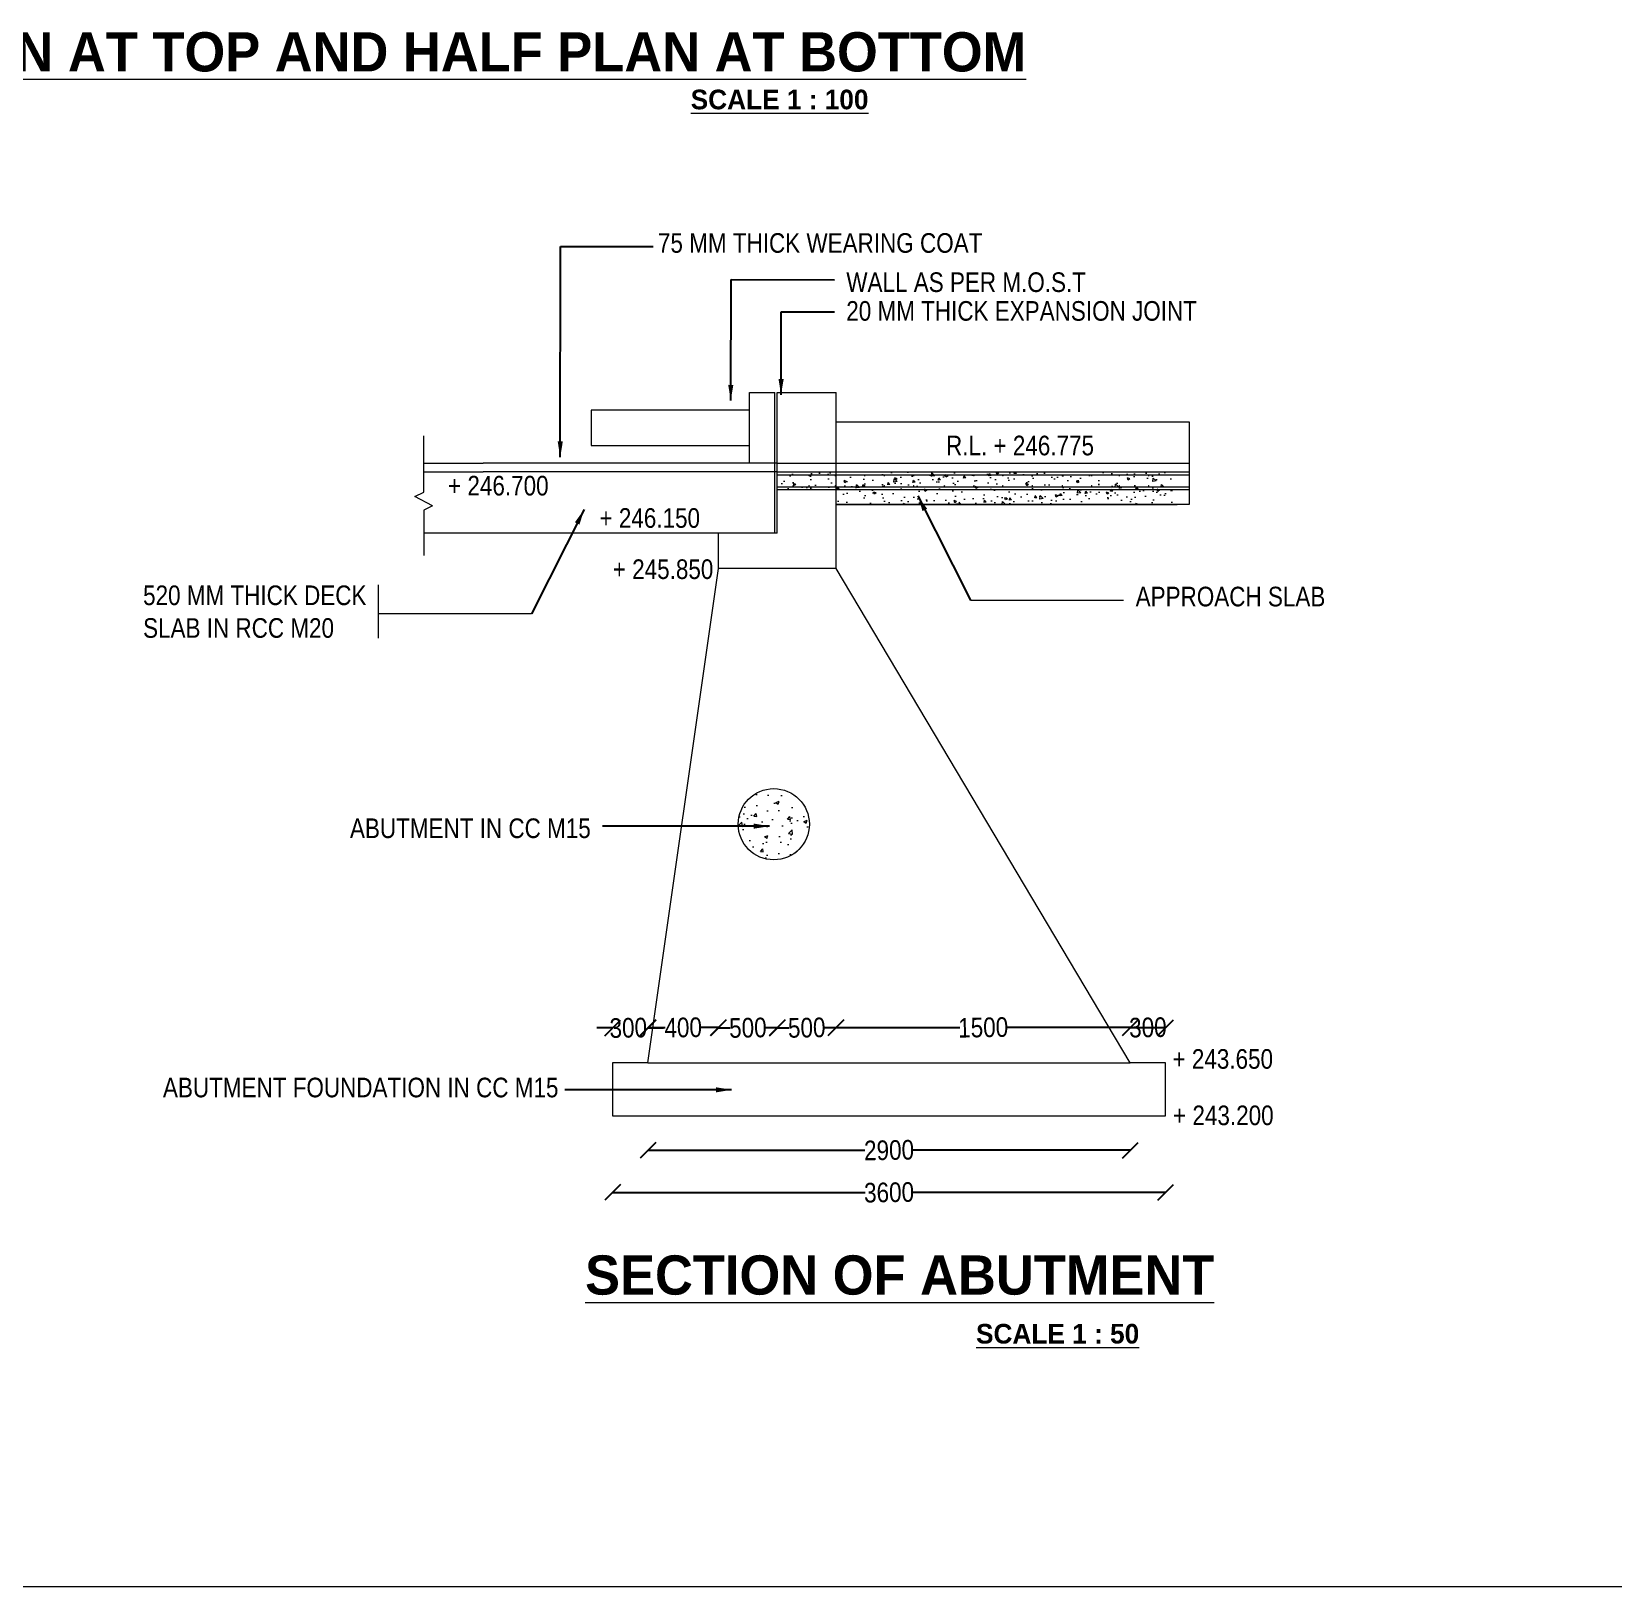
# Model space of a CAD drawing. Header units: millimetres. Extents: x 558951 to 630610, y 36244 to 87601.
# Drawn here: x 579118 to 599285, y 36244 to 56058 of the extents above; entities that cross this region are included whole.
import ezdxf
from ezdxf.enums import TextEntityAlignment as Align

# ---------------------------------------------------------------- set-up
doc = ezdxf.new("R2010")
doc.units = ezdxf.units.MM
doc.header["$LTSCALE"] = 300
doc.header["$MEASUREMENT"] = 0
doc.layers.add('MAIN', color=7, linetype='Continuous')
doc.styles.add('ARIAL NARROW', font='ARIALN.TTF', dxfattribs={"height": 250})
doc.styles.add('CITYBLUEPR', font='cityb___.ttf')
doc.dimstyles.get("Standard").update_dxf_attribs({"dimtxt": 200, "dimasz": 200, "dimexe": 0.18, "dimexo": 0.0625, "dimgap": 0.09, "dimtad": 0, "dimdec": 0, "dimzin": 0, "dimdsep": 46, "dimtxsty": 'ARIAL NARROW', "dimcen": 0.0851, "dimdle": 0.1, "dimse1": 1, "dimse2": 1, "dimadec": 0, "dimazin": 0, "dimtfac": 1, "dimtdec": 0, "dimtofl": 0, "dimtmove": 0, "dimatfit": 3, "dimfxl": 1, "dimtolj": 1, "dimtzin": 0, "dimarcsym": 0})
doc.dimstyles.new('STANDARD$7', dxfattribs={"dimtxt": 2, "dimasz": 2, "dimexe": 1.25, "dimexo": 0.625, "dimtad": 1, "dimdec": 0, "dimlfac": 0.5, "dimdsep": 46, "dimtxsty": 'ARIAL NARROW', "dimcen": 2.5, "dimdle": 0.1, "dimse1": 1, "dimse2": 1, "dimadec": 0, "dimazin": 0, "dimtfac": 1, "dimtdec": 0, "dimtmove": 0, "dimatfit": 3, "dimfxl": 1, "dimtolj": 1, "dimtzin": 0, "dimarcsym": 0})

# ---------------------------------------------------------------- blocks, each defined once
blk = doc.blocks.new('_Oblique')
at = {"color": 0, "linetype": 'ByBlock', "lineweight": -2}
blk.add_line((-0.5, -0.5), (0.5, 0.5), dxfattribs=at)
blk = doc.blocks.new('*D33')
at = {"layer": 'Defpoints', "color": 0, "linetype": 'ByBlock', "lineweight": 9, "transparency": 16777216}
for p in [(586525, 42241), (593575, 42241), (593575, 41264)]:
    blk.add_point(p, dxfattribs=at)
at = {"layer": 'MAIN', "color": 0, "linetype": 'ByBlock', "lineweight": -2, "transparency": 16777216}
for p, q in [((586525, 41264), (589744, 41264)), ((593575, 41264), (590356, 41264))]:
    blk.add_line(p, q, dxfattribs=at)
at = {"layer": 'MAIN', "color": 0, "linetype": 'ByBlock', "lineweight": -2, "transparency": 16777216, "xscale": 200, "yscale": 200, "zscale": 200, "rotation": 180}
blk.add_blockref('_Oblique', (586525, 41264), dxfattribs=at)
at = {"layer": 'MAIN', "color": 0, "linetype": 'ByBlock', "lineweight": -2, "transparency": 16777216, "xscale": 200, "yscale": 200, "zscale": 200}
blk.add_blockref('_Oblique', (593575, 41264), dxfattribs=at)
at = {"layer": 'MAIN', "color": 0, "linetype": 'ByBlock', "lineweight": 13, "transparency": 16777216, "insert": (590050, 41264), "char_height": 250, "attachment_point": 5, "rotation": 1, "style": 'ARIAL NARROW'}
blk.add_mtext('\\A1;3600', dxfattribs=at)
blk = doc.blocks.new('*D34')
at = {"layer": 'Defpoints', "color": 0, "linetype": 'ByBlock', "lineweight": 9, "transparency": 16777216}
for p in [(586975, 42916), (593125, 42916), (593125, 41802)]:
    blk.add_point(p, dxfattribs=at)
at = {"layer": 'MAIN', "color": 0, "linetype": 'ByBlock', "lineweight": -2, "transparency": 16777216}
for p, q in [((586975, 41802), (589742, 41802)), ((593125, 41802), (590358, 41802))]:
    blk.add_line(p, q, dxfattribs=at)
at = {"layer": 'MAIN', "color": 0, "linetype": 'ByBlock', "lineweight": -2, "transparency": 16777216, "xscale": 200, "yscale": 200, "zscale": 200, "rotation": 180}
blk.add_blockref('_Oblique', (586975, 41802), dxfattribs=at)
at = {"layer": 'MAIN', "color": 0, "linetype": 'ByBlock', "lineweight": -2, "transparency": 16777216, "xscale": 200, "yscale": 200, "zscale": 200}
blk.add_blockref('_Oblique', (593125, 41802), dxfattribs=at)
at = {"layer": 'MAIN', "color": 0, "linetype": 'ByBlock', "lineweight": 13, "transparency": 16777216, "insert": (590050, 41802), "char_height": 250, "attachment_point": 5, "rotation": 1, "style": 'ARIAL NARROW'}
blk.add_mtext('\\A1;2900', dxfattribs=at)
blk = doc.blocks.new('*D35')
at = {"layer": 'Defpoints', "color": 0, "linetype": 'ByBlock', "lineweight": 9, "transparency": 16777216}
for p in [(586975, 43361), (586525, 42916), (586975, 42916)]:
    blk.add_point(p, dxfattribs=at)
at = {"layer": 'MAIN', "color": 0, "linetype": 'ByBlock', "lineweight": -2, "transparency": 16777216}
for p, q in [((586525, 43361), (586325, 43361)), ((586975, 43361), (587175, 43361))]:
    blk.add_line(p, q, dxfattribs=at)
at = {"layer": 'MAIN', "color": 0, "linetype": 'ByBlock', "lineweight": -2, "transparency": 16777216, "xscale": 200, "yscale": 200, "zscale": 200}
blk.add_blockref('_Oblique', (586525, 43361), dxfattribs=at)
at = {"layer": 'MAIN', "color": 0, "linetype": 'ByBlock', "lineweight": -2, "transparency": 16777216, "xscale": 200, "yscale": 200, "zscale": 200, "rotation": 180}
blk.add_blockref('_Oblique', (586975, 43361), dxfattribs=at)
at = {"layer": 'MAIN', "color": 0, "linetype": 'ByBlock', "lineweight": 13, "transparency": 16777216, "insert": (586725, 43361), "char_height": 250, "attachment_point": 5, "rotation": 1, "style": 'ARIAL NARROW'}
blk.add_mtext('\\A1;300', dxfattribs=at)
blk = doc.blocks.new('*D36')
at = {"layer": 'Defpoints', "color": 0, "linetype": 'ByBlock', "lineweight": 9, "transparency": 16777216}
for p in [(587875, 49216), (587875, 43365), (586975, 42916)]:
    blk.add_point(p, dxfattribs=at)
at = {"layer": 'MAIN', "color": 0, "linetype": 'ByBlock', "lineweight": -2, "transparency": 16777216}
for p, q in [((586975, 43365), (587195, 43365)), ((587875, 43365), (587655, 43365))]:
    blk.add_line(p, q, dxfattribs=at)
at = {"layer": 'MAIN', "color": 0, "linetype": 'ByBlock', "lineweight": -2, "transparency": 16777216, "xscale": 200, "yscale": 200, "zscale": 200, "rotation": 180}
blk.add_blockref('_Oblique', (586975, 43365), dxfattribs=at)
at = {"layer": 'MAIN', "color": 0, "linetype": 'ByBlock', "lineweight": -2, "transparency": 16777216, "xscale": 200, "yscale": 200, "zscale": 200}
blk.add_blockref('_Oblique', (587875, 43365), dxfattribs=at)
at = {"layer": 'MAIN', "color": 0, "linetype": 'ByBlock', "lineweight": 13, "transparency": 16777216, "insert": (587425, 43365), "char_height": 250, "attachment_point": 5, "rotation": 1, "style": 'ARIAL NARROW'}
blk.add_mtext('\\A1;400', dxfattribs=at)
blk = doc.blocks.new('*D37')
at = {"layer": 'Defpoints', "color": 0, "linetype": 'ByBlock', "lineweight": 9, "transparency": 16777216}
for p in [(588624, 49666), (587875, 49216), (588624, 43362)]:
    blk.add_point(p, dxfattribs=at)
at = {"layer": 'MAIN', "color": 0, "linetype": 'ByBlock', "lineweight": -2, "transparency": 16777216}
for p, q in [((587875, 43362), (588024, 43362)), ((588625, 43362), (588476, 43362))]:
    blk.add_line(p, q, dxfattribs=at)
at = {"layer": 'MAIN', "color": 0, "linetype": 'ByBlock', "lineweight": -2, "transparency": 16777216, "xscale": 200, "yscale": 200, "zscale": 200, "rotation": 180}
blk.add_blockref('_Oblique', (587875, 43362), dxfattribs=at)
at = {"layer": 'MAIN', "color": 0, "linetype": 'ByBlock', "lineweight": -2, "transparency": 16777216, "xscale": 200, "yscale": 200, "zscale": 200}
blk.add_blockref('_Oblique', (588624, 43362), dxfattribs=at)
at = {"layer": 'MAIN', "color": 0, "linetype": 'ByBlock', "lineweight": 13, "transparency": 16777216, "insert": (588250, 43362), "char_height": 250, "attachment_point": 5, "rotation": 1, "style": 'ARIAL NARROW'}
blk.add_mtext('\\A1;500', dxfattribs=at)
blk = doc.blocks.new('*D38')
at = {"layer": 'Defpoints', "color": 0, "linetype": 'ByBlock', "lineweight": 9, "transparency": 16777216}
for p in [(588624, 49666), (589375, 49216), (589375, 43363)]:
    blk.add_point(p, dxfattribs=at)
at = {"layer": 'MAIN', "color": 0, "linetype": 'ByBlock', "lineweight": -2, "transparency": 16777216}
for p, q in [((588624, 43363), (588774, 43363)), ((589375, 43363), (589226, 43363))]:
    blk.add_line(p, q, dxfattribs=at)
at = {"layer": 'MAIN', "color": 0, "linetype": 'ByBlock', "lineweight": -2, "transparency": 16777216, "xscale": 200, "yscale": 200, "zscale": 200, "rotation": 180}
blk.add_blockref('_Oblique', (588624, 43363), dxfattribs=at)
at = {"layer": 'MAIN', "color": 0, "linetype": 'ByBlock', "lineweight": -2, "transparency": 16777216, "xscale": 200, "yscale": 200, "zscale": 200}
blk.add_blockref('_Oblique', (589375, 43363), dxfattribs=at)
at = {"layer": 'MAIN', "color": 0, "linetype": 'ByBlock', "lineweight": 13, "transparency": 16777216, "insert": (589000, 43363), "char_height": 250, "attachment_point": 5, "rotation": 1, "style": 'ARIAL NARROW'}
blk.add_mtext('\\A1;500', dxfattribs=at)
blk = doc.blocks.new('*D39')
at = {"layer": 'Defpoints', "color": 0, "linetype": 'ByBlock', "lineweight": 9, "transparency": 16777216}
for p in [(589374, 49216), (593125, 43366), (593125, 42916)]:
    blk.add_point(p, dxfattribs=at)
at = {"layer": 'MAIN', "color": 0, "linetype": 'ByBlock', "lineweight": -2, "transparency": 16777216}
for p, q in [((589374, 43366), (590954, 43366)), ((593125, 43366), (591546, 43366))]:
    blk.add_line(p, q, dxfattribs=at)
at = {"layer": 'MAIN', "color": 0, "linetype": 'ByBlock', "lineweight": -2, "transparency": 16777216, "xscale": 200, "yscale": 200, "zscale": 200, "rotation": 180}
blk.add_blockref('_Oblique', (589374, 43366), dxfattribs=at)
at = {"layer": 'MAIN', "color": 0, "linetype": 'ByBlock', "lineweight": -2, "transparency": 16777216, "xscale": 200, "yscale": 200, "zscale": 200}
blk.add_blockref('_Oblique', (593125, 43366), dxfattribs=at)
at = {"layer": 'MAIN', "color": 0, "linetype": 'ByBlock', "lineweight": 13, "transparency": 16777216, "insert": (591250, 43366), "char_height": 250, "attachment_point": 5, "rotation": 1, "style": 'ARIAL NARROW'}
blk.add_mtext('\\A1;1500', dxfattribs=at)
blk = doc.blocks.new('*D40')
at = {"layer": 'Defpoints', "color": 0, "linetype": 'ByBlock', "lineweight": 9, "transparency": 16777216}
for p in [(593575, 43366), (593125, 42916), (593575, 42916)]:
    blk.add_point(p, dxfattribs=at)
at = {"layer": 'MAIN', "color": 0, "linetype": 'ByBlock', "lineweight": -2, "transparency": 16777216}
blk.add_line((593125, 43366), (593575, 43366), dxfattribs=at)
at = {"layer": 'MAIN', "color": 0, "linetype": 'ByBlock', "lineweight": -2, "transparency": 16777216, "xscale": 200, "yscale": 200, "zscale": 200, "rotation": 180}
blk.add_blockref('_Oblique', (593125, 43366), dxfattribs=at)
at = {"layer": 'MAIN', "color": 0, "linetype": 'ByBlock', "lineweight": -2, "transparency": 16777216, "xscale": 200, "yscale": 200, "zscale": 200}
blk.add_blockref('_Oblique', (593575, 43366), dxfattribs=at)
at = {"layer": 'MAIN', "color": 0, "linetype": 'ByBlock', "lineweight": 13, "transparency": 16777216, "insert": (593350, 43366), "char_height": 250, "attachment_point": 5, "rotation": 1, "style": 'ARIAL NARROW'}
blk.add_mtext('\\A1;300', dxfattribs=at)

msp = doc.modelspace()

# ---------------------------------------------------------------- hatches: boundary and pattern name
at = {"linetype": 'ByBlock', "lineweight": 13}
h = msp.add_hatch(dxfattribs=at)
h.set_pattern_fill('AR-CONC', color=0, scale=45, style=0)
h.set_pattern_definition([(130, (1450852.23, 78973.67), (-322.76708, -28.23846), [33.75, -371.25]), (185, (1450852.23, 78973.67), (62.4381, 338.48646), [27, -297]), (79.5486, (1450825.33, 78971.32), (-260.32922, 310.24779), [28.68309, -315.51395]), (133.8158, (1450852.23, 79063.67), (-480.25847, -74.48356), [50.625, -556.875]), (83.3644, (1450812.2, 79057.47), (-420.59822, 438.35304), [43.02463, -473.27085]), (188.8158, (1450852.23, 79063.67), (-420.59788, 438.35337), [40.5, -445.5]), (159, (1450807.23, 79041.17), (-268.60817, -181.1785), [33.75, -371.25]), (214, (1450807.23, 79041.17), (-109.4919, 326.31752), [27, -297]), (108.5486, (1450784.84, 79026.08), (-378.10018, 145.13872), [28.68309, -315.51395]), (142.5, (1450852.23, 78973.67), (-5.471935, 149.802234), [0, -293.4, 0, -301.5, 0, -298.125]), (172.5, (1450852.23, 78973.67), (-118.381292, 177.48527), [0, -171.9, 0, -286.65, 0, -113.625]), (212.5, (1450952.58, 78973.67), (-240.220096, -10.149692), [0, -112.5, 0, -351, 0, -465.75]), (222.5, (1450997.58, 78973.67), (-262.433776, 45.04724), [0, -146.25, 0, -233.1, 0, -330.75])])
h.paths.add_polyline_path([(588624.5, 50446.3), (593724.5, 50446.3), (593724.5, 50033.8), (589374.5, 50033.8), (589374.5, 50221.3), (588624.5, 50221.3)])
at = {"layer": 'MAIN', "lineweight": 13}
h = msp.add_hatch(dxfattribs=at)
h.set_pattern_fill('AR-CONC', color=0, scale=60, style=0)
h.set_pattern_definition([(50, (-538482.2, -107123.24), (430.35611, -37.65128), [45, -495]), (355, (-538482.2, -107123.24), (-83.2508, 451.31528), [36, -396]), (100.4514, (-538446.32, -107126.38), (347.10563, 413.66373), [38.24411, -420.68527]), (46.1842, (-538482.2, -107003.24), (640.34463, -99.3114), [67.5, -742.5]), (96.6356, (-538428.8, -107011.5), (560.79762, 584.47072), [57.36617, -631.0278]), (351.1842, (-538482.2, -107003.24), (560.79717, 584.47116), [54, -594]), (21, (-538422.2, -107033.24), (358.14423, -241.57133), [45, -495]), (326, (-538422.2, -107033.24), (145.9892, 435.09003), [36, -396]), (71.4514, (-538392.34, -107053.37), (504.13358, 193.5183), [38.24411, -420.68527]), (37.5, (-538482.19, -107123.24), (7.295913, 199.736312), [0, -391.2, 0, -402, 0, -397.5]), (7.5, (-538482.19, -107123.24), (157.841722, 236.647027), [0, -229.2, 0, -382.2, 0, -151.5]), (327.5, (-538615.99, -107123.24), (320.293462, -13.532923), [0, -150, 0, -468, 0, -621]), (317.5, (-538676, -107123.24), (349.9117, 60.06299), [0, -195, 0, -310.8, 0, -441])])
h.paths.add_polyline_path([(588134.1, 45957.1, 1), (589041.2, 45957.1, 1)])

# ---------------------------------------------------------------- linework, layer by layer
at = {"color": 0, "linetype": 'ByBlock', "lineweight": 13}
for p, q in [((593874.5, 51083.8), (593874.5, 50033.8)), ((584124.5, 50558.8), (584874.5, 50558.8)), ((584124.5, 50446.3), (584874.5, 50446.3)), ((588624.5, 50558.8), (584874.5, 50558.8)), ((588624.5, 50446.3), (584874.5, 50446.3)), ((588594.5, 49666.3), (588594.5, 50558.8)), ((588624.5, 49666.3), (588624.5, 50558.8)), ((588624.5, 50558.8), (593874.5, 50558.8)), ((589374.5, 49216.3), (589374.5, 50558.8)), ((589374.5, 49216.3), (589374.5, 50558.8)), ((587874.5, 49666.3), (584124.5, 49666.3)), ((587874.5, 49216.3), (587874.5, 49666.3)), ((588624.5, 49666.3), (587874.5, 49666.3)), ((586975.1, 42916.3), (587875.1, 49216.3)), ((589374.5, 49216.3), (587874.5, 49216.3)), ((593125.1, 42916.3), (589375.1, 49216.3)), ((586975.1, 42916.3), (586525.1, 42916.3)), ((586525.1, 42916.3), (586525.1, 42241.3)), ((586975.1, 42916.3), (593125.1, 42916.3)), ((593575.1, 42916.3), (593125.1, 42916.3)), ((593575.1, 42916.3), (593125.1, 42916.3)), ((593575.1, 42241.3), (593575.1, 42916.3)), ((586525.1, 42241.3), (593575.1, 42241.3)), ((586525.1, 42241.3), (593575.1, 42241.3))]:
    msp.add_line(p, q, dxfattribs=at)
msp.add_lwpolyline([(588272, 51233.8), (586251.5, 51233.8), (586251.5, 50783.8), (588272, 50783.8)], close=True, dxfattribs=at)
at = {"layer": 'MAIN', "color": 0, "linetype": 'ByBlock', "lineweight": 13}
for p, q in [((588272, 51458.8), (588594.5, 51458.8)), ((588272, 50558.8), (588272, 51458.8)), ((588594.5, 50558.8), (588594.5, 51458.8)), ((588624.5, 50558.8), (588624.5, 51458.8)), ((588624.5, 51458.8), (589374.5, 51458.8)), ((589374.5, 50558.8), (589374.5, 51458.8)), ((589374.5, 50558.8), (589374.5, 51083.8)), ((589374.5, 51083.8), (593874.5, 51083.8)), ((589375.1, 51083.8), (593874.5, 51083.8)), ((584117, 50190.5), (584117, 50907.6)), ((588624.5, 50446.3), (593874.5, 50446.3)), ((588624.5, 50408.8), (593874.5, 50408.8)), ((588624.5, 50258.8), (593874.5, 50258.8)), ((588624.5, 50221.3), (593874.5, 50221.3)), ((589374.5, 50033.8), (593724.5, 50033.8))]:
    msp.add_line(p, q, dxfattribs=at)
at = {"layer": 'MAIN', "color": 0, "lineweight": 13}
for p, q in [((584003.2, 50132.5), (584117, 50190.5)), ((584230.8, 50016.5), (584003.2, 50132.5)), ((584230.8, 50016.4), (584116.9, 49958.5)), ((584116.9, 49958.5), (584116.9, 49380)), ((583540.7, 48328.1), (583540.7, 49008.5)), ((591086.5, 48812.5), (593038.5, 48812.5)), ((585492.7, 48639.5), (583540.7, 48639.5)), ((558951.3, 36244.1), (630609.8, 36244.1))]:
    msp.add_line(p, q, dxfattribs=at)
at = {"layer": 'MAIN', "color": 0, "lineweight": 13, "const_width": 9.37, "flags": 128}
for points in [[(589025.9, 50398.3, 1), (589035.3, 50398.3, 1)], [(589025.9, 50269.6, 1), (589035.3, 50269.6, 1)], [(589359.9, 50398.3, 1), (589369.3, 50398.3, 1)], [(589359.9, 50269.6, 1), (589369.3, 50269.6, 1)], [(589734.9, 50398.3, 1), (589744.3, 50398.3, 1)], [(589734.9, 50269.6, 1), (589744.3, 50269.6, 1)], [(589984.8, 50398.3, 1), (589994.2, 50398.3, 1)], [(589984.8, 50269.6, 1), (589994.2, 50269.6, 1)], [(590359.8, 50398.3, 1), (590369.2, 50398.3, 1)], [(590359.8, 50269.6, 1), (590369.2, 50269.6, 1)], [(590751.8, 50398.3, 1), (590761.2, 50398.3, 1)], [(590751.8, 50269.6, 1), (590761.2, 50269.6, 1)], [(591126.8, 50398.3, 1), (591136.2, 50398.3, 1)], [(591126.8, 50269.6, 1), (591136.2, 50269.6, 1)], [(591495.4, 50398.3, 1), (591504.8, 50398.3, 1)], [(591495.4, 50269.6, 1), (591504.8, 50269.6, 1)], [(591870.4, 50398.3, 1), (591879.8, 50398.3, 1)], [(591870.4, 50269.6, 1), (591879.8, 50269.6, 1)], [(592254.1, 50398.3, 1), (592263.5, 50398.3, 1)], [(592254.1, 50269.6, 1), (592263.5, 50269.6, 1)], [(592629.1, 50398.3, 1), (592638.5, 50398.3, 1)], [(592629.1, 50269.6, 1), (592638.5, 50269.6, 1)], [(592980.3, 50398.3, 1), (592989.7, 50398.3, 1)], [(592980.3, 50269.6, 1), (592989.7, 50269.6, 1)], [(593355.3, 50398.3, 1), (593364.7, 50398.3, 1)], [(593355.3, 50269.6, 1), (593364.7, 50269.6, 1)]]:
    msp.add_lwpolyline(points, format="xyb", close=True, dxfattribs=at)
at = {"layer": 'MAIN', "color": 0, "linetype": 'ByBlock', "lineweight": 13}
msp.add_lwpolyline([(593874.5, 50033.8), (589374.5, 50033.8)], dxfattribs=at)
at = {"layer": 'MAIN', "color": 0, "lineweight": 13}
msp.add_circle((588580.3, 45957.3), 453.6, dxfattribs=at)

# ---------------------------------------------------------------- texts
at = {"layer": 'MAIN', "color": 0, "lineweight": 13, "style": 'CITYBLUEPR'}
for s, height, p in [('%%uHALF PLAN AT TOP AND HALF PLAN AT BOTTOM', 500, (583703.2, 55550.6)), ('%%uSCALE 1 : 100', 250, (588654.3, 55068.5)), ('%%uSECTION OF ABUTMENT', 500, (590185.4, 39962)), ('%%USCALE 1 : 50', 250, (592199.1, 39338.7))]:
    msp.add_text(s, height=height, dxfattribs=at).set_placement(p, align=Align.CENTER)
at = {"layer": 'MAIN', "color": 0, "lineweight": 13, "style": 'ARIAL NARROW'}
for s, p in [('75 MM THICK WEARING COAT', (587103.4, 53239.8)), ('WALL AS PER M.O.S.T', (589505.2, 52740.3)), ('R.L. + 246.775', (590776.4, 50658.6)), ('+ 246.700', (584427.1, 50147)), ('+ 246.150', (586357.8, 49734.7)), ('+ 245.850', (586527.7, 49082.4)), ('+ 243.650', (593663.6, 42840.7)), ('+ 243.200', (593671, 42121.8))]:
    msp.add_text(s, height=250, dxfattribs=at).set_placement(p)
at = {"layer": 'MAIN', "color": 0, "lineweight": 13, "char_height": 250, "attachment_point": 4, "style": 'ARIAL NARROW'}
for s, insert in [('20 MM THICK EXPANSION JOINT', (589504.3, 52497.2)), ('520 MM THICK DECK\\PSLAB IN RCC M20', (580539, 48664.7)), ('APPROACH SLAB', (593194, 48856.8)), ('ABUTMENT IN CC M15', (583176.6, 45904)), ('ABUTMENT FOUNDATION IN CC M15', (580792.2, 42599.8))]:
    msp.add_mtext(s, dxfattribs=dict(at, insert=insert))

# ---------------------------------------------------------------- dimensions: what is measured, and where the dimension line sits
at = {"layer": 'MAIN', "color": 0, "linetype": 'ByBlock', "lineweight": 13}
for base, p1, p2, text, picture, middle in [((588624.5, 43362.4), (587875.1, 49216.3), (588624.5, 49666.3), '500', '*D37', (588249.8, 43362.4)), ((589375.1, 43362.9), (588624.5, 49666.3), (589375.1, 49216.3), '500', '*D38', (588999.8, 43362.9)), ((587875.1, 43365.1), (586975.1, 42916.3), (587875.1, 49216.3), '400', '*D36', (587425.1, 43365.1)), ((593125.1, 43365.7), (589374.5, 49216.3), (593125.1, 42916.3), '1500', '*D39', (591249.8, 43365.7)), ((593125.1, 41802.2), (586975.1, 42916.3), (593125.1, 42916.3), '2900', '*D34', (590050.1, 41802.2)), ((593575.1, 41263.9), (586525.1, 42241.3), (593575.1, 42241.3), '3600', '*D33', (590050.1, 41263.9))]:
    dim = msp.add_linear_dim(base=base, p1=p1, p2=p2, text=text, dimstyle='Standard', override={"dimtxt": 250, "dimblk1": 'Oblique', "dimblk2": 'Oblique', "dimsah": 1}, dxfattribs=at)
    dim.commit()
    dim.dimension.update_dxf_attribs({"geometry": picture, "text_midpoint": middle, "text_rotation": 1})
for base, p1, p2, picture, middle in [((586975.1, 43360.7), (586525.1, 42916.3), (586975.1, 42916.3), '*D35', (586725.1, 43360.7)), ((593575.1, 43366.4), (593125.1, 42916.3), (593575.1, 42916.3), '*D40', (593350.1, 43366.4))]:
    dim = msp.add_linear_dim(base=base, p1=p1, p2=p2, text='300', dimstyle='Standard', override={"dimtxt": 250, "dimblk1": 'Oblique', "dimblk2": 'Oblique', "dimsah": 1}, dxfattribs=at)
    dim.commit()
    dim.dimension.update_dxf_attribs({"geometry": picture, "text_midpoint": middle, "dimtype": 160, "text_rotation": 1})

# ---------------------------------------------------------------- leaders
at = {"layer": 'MAIN', "color": 0, "lineweight": 13}
for points in [[(585857.6, 50635), (585859.8, 53319.7), (587043.3, 53318.6)], [(588031.3, 51356.8), (588036.2, 52899), (589354.9, 52893.9)], [(588672.9, 51430.3), (588676.3, 52485.7), (589356.4, 52488.1)], [(590415.8, 50141.5), (591086.5, 48812.5)], [(586163.4, 49968.6), (585492.7, 48639.5)], [(588525.1, 45932.6), (586398, 45932.8)], [(588041.4, 42572.2), (585914.3, 42572.4)]]:
    msp.add_leader(points, dimstyle='STANDARD$7', override={"dimtxt": 200, "dimasz": 200, "dimexe": 0.18, "dimexo": 0.0625, "dimgap": 0.09, "dimtad": 0, "dimtoh": 1, "dimlfac": 1, "dimzin": 0, "dimcen": 0.09, "dimtdec": 4, "dimtofl": 0}, dxfattribs=at)

doc.saveas('drawing.dxf')
